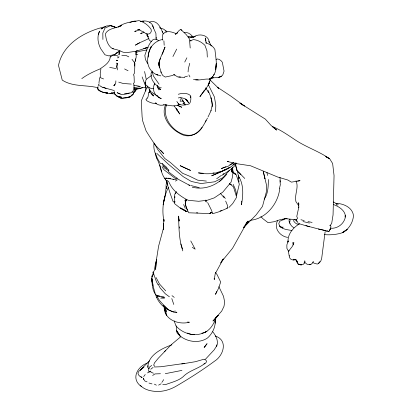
<?xml version="1.0" encoding="UTF-8"?>
<svg xmlns="http://www.w3.org/2000/svg" width="412" height="412" viewBox="0 0 412 412"><rect width="100%" height="100%" fill="white"/><g stroke="black" fill="none" stroke-linecap="round" stroke-linejoin="round"><path stroke-width="0.62" d="M176.63 325.835L176.619 330.558L177.042 332.896C184.004 341.543 198.306 344.447 207.633 337.892C212.669 333.323 215.795 326.562 215.234 319.691M215.208 323.245L215.229 319.609M148.397 368.271L147.882 367.247L147.893 365.64M268.367 179.488C268.284 186.178 268.212 193.573 264.195 199.228M180.229 101.707L180.271 99.323M215.62 111.683L215.806 105.101L214.379 96.882L208.91 85.866L208.06 84.98M178.272 94.266C182.125 92.994 187.352 92.654 190.535 95.574C191.086 98.288 191.101 101.532 189.335 103.839C186.044 105.178 181.548 105.832 178.365 103.814L177.654 102.624M212.17 106.862C212.819 101.053 210.316 95.574 208.05 90.393M163.646 223.603L163.281 229.747L163.883 219.349L164.141 220.569M145.451 83.574L145.879 80.093L147.032 78.744L151.554 75.504M134.508 66.049L134.358 62.454L132.005 59.307M149.726 89.038C148.933 92.118 151.714 94.188 153.753 95.945L151.57 93.653L153.619 95.883L152.955 94.791M174.837 197.817L174.904 196.576M216.624 344.859L216.558 346.095L214.085 349.942L204.996 359.733M236.745 170.002L236.802 168.992L235.525 164.197M115.87 80.84L115.741 82.936L114.479 85.449L114.696 85.763L113.377 85.516M117.235 69.927L117.513 67.583M148.82 368.441L148.68 370.579L149.046 371.984L147.511 372.917M294.894 259.648L293.04 260.039L290.661 259.091L289.487 257.67L289.245 255.595M156.421 259.859L155.582 269.417L156.421 259.859L158.599 246.16L163.327 228.681M241.525 203.616L241.437 204.821C243.255 195.226 243.95 184.252 238.265 175.77M241.617 202.416L241.71 201.21M188.068 71.92L188.325 68.814L189.757 63.304M345.06 217.093L345.22 215.265M114.696 85.763L114.835 84.161L114.479 85.449M135.466 58.803L135.249 61.275L136.181 57.144L136.125 53.107L135.198 51.418M325.083 231.997L321.628 258.808L320.665 261.301L318.852 263.273L317.286 264.082L313.841 263.103L312.888 262.176M159.568 61.27L159.094 65.848L161.329 72.564M304.823 260.724L304.674 262.176L304.087 263.036L304.628 261.991L305.163 261.826M157.291 85.423L157.168 86.535L158.038 88.302L160.428 89.481L160.685 89.172M166.263 186.301L164.862 197.636M110.292 56.516C110.195 61.754 105.487 65.189 101.522 67.877M117.245 63.227L116.73 67.532L117.317 63.33L116.215 63.154M117.987 56.609L117.822 58.01L119.037 56.82M152.079 277.024L152.296 275.283L153.805 273.954L153.032 272.116L154.222 270.818L155.726 262.351L156.761 259.514M98.978 82.74L99.483 78.78L100.353 76.38L100.667 77.363M190.694 97.68L190.844 96.547M152.064 276.967L152.296 275.283L151.662 278.713L152.697 285.567L151.796 279.341L152.311 285.655L153.31 290.202L154.773 293.457M157.734 295.831L157.544 297.237C159.938 302.166 164.615 305.513 168.07 309.649L163.039 305.21M119.459 51.454L118.975 54.858L119.413 51.582M166.7 181.089L166.031 185.421L166.412 188.778L166.335 187.542M148.268 57.139C147.965 48.554 154.16 41.097 162.488 39.48L162.704 34.562L164.599 32.599C168.523 30.395 172.659 32.357 176.444 33.712L177.402 32.785L175.414 34.361C177.608 33.233 178.283 30.164 180.837 29.53L186.234 34.587L189.463 38.924L190.2 47.993M151.997 72.27L152.213 71.034M101.028 68.078L100.229 73.47L100.332 75.798M154.093 143.041C152.749 150.184 156.678 157.508 160.381 163.435L162.22 163.698M98.154 86.18L98.494 84.537L99.143 83.621M279.799 188.274C278.301 203.755 265.668 219.359 249.605 220.332M205.454 201.777L205.82 200.165M111.24 92.494L114.031 92.782L114.242 92.247L114.824 93.236L114.464 91.51M279.475 188.269L280.33 184.818L279.964 180.518M210.867 110.885L212.309 105.184L211.16 97.953M149.062 368.725L149.463 367.133L151.683 365.429M146.966 88.214L147.537 86.01L141.316 100.894L142.114 116.931L142.753 121.133L146.08 130.892L149.314 136.068L155.298 145.153L163.574 153.573L160.768 150.365M298.87 206.829L296.779 216.449L297.557 218.319L296.336 219.859L297.129 221.95M215.95 317.214C214.317 323.508 210.475 329.842 204.409 332.628M238.167 178.324L238.563 176.83L237.523 171.639L235.005 164.347M137.098 50.243L135.831 53.89M236.488 195.911L239.31 184.143L236.169 174.58L233.558 172.994L235.695 174.637M216.661 346.374C218.87 341.224 215.94 335.775 212.757 331.753M330.311 229.572L330.759 227.985M210.872 78.028L208.59 84.254M166.706 104.622C158.558 123.198 189.319 148.346 202.174 127.349M215.981 317.472L215.476 319.006L216.171 317.225M156.807 297.495L157.441 295.605L158.11 296.599M98.401 34.443L99.555 31.085C96.722 36.967 97.948 43.806 101.074 49.301M165.789 104.36C160.253 115.808 169.626 127.993 179.524 133.251C191.276 140.641 201.432 131.114 206.041 120.381M156.344 260.806L156.756 259.642M203.471 91.897L203.832 90.887M277.58 220.739C273.362 228.176 280.072 236.375 287.674 237.4M133.287 93.586L135.157 88.467L133.874 88.415M162.354 54.312L165.027 47.009L159.593 59.982L159.094 65.848L158.605 62.887L160.546 58.478M114.031 92.782L114.242 92.247M186.358 199.877C183.634 204.192 186.976 208.786 188.717 212.788L209.95 213.596L210.795 212.335L211.717 212.618M209.847 81.215C208.008 87.231 203.332 91.598 199.902 96.686L203.327 91.912M207.627 202.519L211.227 209.703L212.767 213.689L219.581 211.608L226.955 208.364L227.47 207.148L227.434 205.341L225.658 201.061M168.451 187.362C163.193 197.827 161.545 210.094 164.069 221.522M208.034 116.982L211.16 110.442M185.431 201.803L186.476 199.526M216.8 291.5L215.461 294.369L218.514 288.405L220.688 282.029L217.119 274.696L215.316 272.317M172.932 56.542L176.681 49.121M184.751 62.052L186.883 57.814M205.433 121.988L207.457 118.095M236.473 163.399C233.022 168.822 227.141 171.783 221.991 175.327M213.617 75.164L214.214 74.139M329.224 230.885L330.851 228.253C337.917 228.742 344.447 223.469 345.467 216.465C345.065 210.254 338.679 206.407 333.385 204.496M150.02 91.073L149.026 92.633L150.138 91.098L148.835 92.453L147.96 97.108L146.698 98.489L147.362 98.298M133.225 92.999L133.879 92M209.95 213.596L210.795 212.335M161.849 382.403L163.703 379.648M245.207 224.854L247.73 221.12L232.564 248.261L220.456 263.01M175.708 193.053L174.637 194.613L174.467 203.559L180.796 208.56L185.833 211.212L187.362 211.397M289.219 256.007L288.4 251.402L292.335 246.412L293.874 242.622L293.334 245.022L292.896 242.575L293.529 244.682M143.69 376.609L145.23 374.498M221.836 260.889L223.33 258.87L215.203 273.8L214.266 279.604L214.173 278.358M146.61 35.355L147.249 34.51M329.657 225.539L330.218 225.41L331.686 223.458L333.056 214.894L334.055 175.584L332.633 163.507L329.677 158.78L325.526 156.431M204.012 91.17L206.098 88.529M175.074 193.47L176.563 191.611M243.513 227.748L248.925 221.084L243.925 226.95M134.358 62.454L135.115 61.532M180.842 336.671L171.268 344.674L158.249 358.286L154.433 362.946L153.686 365.135L154.685 366.206M214.781 319.357L218.308 315.185L212.963 321.046L221.723 311.075L224.015 306.281L224.658 302.053L223.536 296.377L218.901 286.706M210.058 213.437L211.057 212.273L212.221 213.225M318.378 263.314L319.877 261.635M229.536 170.254L222.949 177.598L214.637 181.805L201.051 183.556L191.297 181.455L183.247 176.691L168.276 164.084L156.864 153.413M153.115 274.716L153.805 273.954M243.647 227.563L256.099 214.915L262.48 206.433L266.27 192.229L266.574 185.4L263.222 171.294L264.957 178.669L264.386 176.053L264.576 177.778M184.756 200.865L186.193 199.32L188.521 200.335L198.682 201.283L207.36 200.227L214.245 197.884L222.794 192.126L231.07 182.135L232.275 177.716L232.996 172.463L232.62 167.838M304.947 262.562L303.134 264.489L300.868 264.921L299.205 264.561L297.897 263.845L297.078 262.573L296.516 260.173M133.385 93.081L136.001 90.357L133.406 92.885M228.887 207.53L232.687 203.59L236.653 197.219L233.434 186.827L229.33 183.489M192.239 187.182C205.506 190.555 218.581 184.607 226.801 174.122M149.417 360.886L140.193 370.244L143.948 367.01L138.932 371.222L138.329 372.257L137.948 373.143L138.52 374.915L139.869 376.305L142.13 377.722L140.93 376.619M235.937 162.776C226.064 172.185 211.629 175.558 198.424 172.875L203.255 173.298M149.046 371.984L150.699 371.052M219.632 181.414L222.274 178.906M97.943 87.164L97.551 87.499L97.448 86.994L97.309 88.389L98.581 90.475L103.324 92.54L107.589 93.009M151.029 47.375L150.143 48.122L151.158 46.711C148.006 53.761 145.405 62.825 150.473 69.649C154.083 75.334 161.303 75.571 156.066 74.526M117.482 52.422L114.649 54.796L112.244 55.672L110.179 57.021M164.208 351.755L165.65 350.602M150.761 369.24L153.125 367.401M299.395 223.84C292.911 227.841 287.591 234.134 287.988 242.168L288.179 240.85L286.855 244.96L286.906 248.405L288.663 251.485M116.838 96.027L121.622 97.263L116.838 96.027L121.267 98.416L129.924 96.866L133.153 94.384M313.527 261.522L313.084 261.847C312.121 265.359 307.28 265.467 305.266 262.779M288.4 251.402L289.136 250.867M216.676 178.726L221.347 175.378M222.907 174.261L223.948 173.514M211.933 77.461C218.798 70.241 215.754 58.607 214.946 49.625C213.184 45.814 209.487 44.3 205.933 42.74L206.201 43.275L205.526 37.945L205.681 41.102M149.211 33.866L150.54 32.934L151.333 31.204L151.096 29.355C148.284 25.111 143.896 21.98 139.024 20.6C131.691 21.795 124.28 22.506 118.012 27.032L120.958 25.889M81.792 78.62C87.478 74.387 93.993 71.436 100.513 68.716M152.656 375.487L154.907 373.926L160.443 373.725M204.821 363.446C198.09 368.951 188.964 370.465 182.913 376.908C177.799 381.157 171.284 382.326 165.32 384.715L162.781 384.53M210.347 78.471L209.327 79.15C204.728 78.604 200.309 80.422 195.71 79.98M211.876 77.456L212.896 76.776L211.619 78.223L209.327 79.15L210.424 78.481M175.419 181.11L177.356 179.838M232.929 164.805L234.011 164.11M226.955 208.364L227.707 207.88M135.043 31.358L136.027 30.735M131.423 95.27L133.127 94.188L129.965 96.877L126.489 97.86L122.415 98.164M116.431 52.968L120.005 50.769M233.805 162.74L227.996 166.304L221.347 168.56L225.941 166.664M119.856 51.315L114.68 54.415L108.948 55.919L104.952 54.796L101.378 49.62M229.896 164.764L233.223 162.858M139.534 42.822L135.368 45.166C139.637 42.343 144.53 40.876 148.984 38.383M142.011 32.842L140.585 33.604L143.927 32.424M224.262 170.367L230.061 167.267L220.868 171.969L211.686 175.8L224.962 169.893L223.155 170.47M147.342 363.018C137.15 366.747 130.676 378.937 141.27 386.461M158.594 385.107L161.128 383.783M129.255 92.855L127.653 93.673L121.844 94.678L117.137 92.7L120.16 94.003M102.567 28.232L101.022 28.974L106.636 25.946L110.802 25.539L116.354 27.707L114.031 26.605L110.37 25.621L116.354 27.707M110.802 25.539L105.029 28.037L102.83 33.001L102.907 39.449M142.665 87.437L140.327 88.374L134.302 89.831M203.966 363.992L205.166 363.518L206.345 362.086L206.618 361.092L205.727 360.196M216.094 59.426L217.268 58.962L219.107 59.333L220.961 60.626L222.331 62.258L224.04 71.055L223.855 71.77L222.722 75.041L220.796 76.684L218.169 77.502L221.234 76.416C217.938 78.146 214.374 77.322 210.862 78.229M178.968 104.56C174.116 107.429 168.642 104.766 163.502 104.823M129.893 22.459L134.219 21.11L136.022 21.27M134.549 31.672L139.756 29.829M284.733 218.983L279.799 221.234L278.759 223.644C279.846 229.288 287.38 229.705 291.959 230.483M121.792 25.441C116.56 28.371 108.624 27.841 105.472 33.635C105.905 39.181 107.429 45.418 112.399 48.662L117.678 49.955L123.265 52.247L127.241 52.556L136.516 51.145L147.908 47.365M213.509 77.672L211.917 78.203L210.779 78.095M136.413 52.298L139.416 51.34L146.888 49.95M309.505 264.756L311.019 264.298M147.996 47.349L143.814 48.559L147.918 47.488M184.602 76.967L187.537 76.107M220.07 210.99L221.877 210.47M177.114 178.072L175.378 178.55L163.878 169.677L161.998 166.783M178.298 97.958L180.286 97.469L184.854 98.617L187.213 100.456L185.539 99.081L188.737 102.995L187.929 101.481M134.791 89.177L139.678 88.008M294.92 259.339L293.735 259.622L295.425 259.508M201.911 333.19L204.172 332.654L206.973 331.336C201.092 334.549 193.784 336.135 187.512 333.056M217.119 172.551L219.493 172L218.308 172.18M171.866 344.88C162.081 348.233 147.805 355.257 147.882 367.247M164.131 104.823C161.226 105.771 157.878 105.178 155.576 103.139M181.939 370.398L165.31 373.674M125.439 97.829L129.924 96.866M134.75 89.26L145.488 87.22M173.287 75.334L165.248 77.059L162.807 75.535L160.639 71.75M181.738 363.966L195.468 361.685L203.976 359.223L204.975 359.501M133.787 87.715L140.461 86.448L133.838 85.171M228.387 161.267L227.228 161.478L237.611 163.832L250.614 165.789L277.611 176.995L287.756 179.993L291.438 182.145L300.054 180.677L297.737 180.997M287.143 218.551L279.408 219.915L274.274 221.697L268.063 222.676L262.918 218.715L260.837 216.578M146.507 99.246L145.956 99.338L146.626 100.636C149.695 102.403 152.795 103.901 156.472 103.221M294.992 259.601L293.437 259.854L295.852 259.756M149.34 22.13C157.23 18.988 160.927 28.093 163.24 33.794M173.55 311.317L175.435 311.024M212.968 172.994L214.152 172.813M105.57 26.626C85.475 31.029 62.933 43.559 58.504 65.4L62.238 80.088C72.327 86.814 85.423 84.872 96.779 87.483M184.689 363.384L160.896 366.747L154.526 366.994M198.198 79.743L193.486 79.47M148.835 33.985L146.028 33.82L142.959 31.461L141.496 31.096L139.57 29.855L137.675 29.458L139.797 29.607M111.245 93.416L112.45 93.297M283.245 227.125L281.185 227.316L279.532 226.003L281.592 227.553L282.771 227.898M140.662 21.46C146.219 19.843 152.558 21.882 153.655 28.176M192.013 334.57L194.382 334.359M161.288 87.756L160.294 87.838C154.84 84.939 150.395 79.634 151.101 73.166L151.518 72.409L152.327 72.208L153.449 76.086L159.073 84.172M153.501 88.74C150.55 88.997 147.733 86.783 145.802 84.841M140.78 21.537L143.953 21.321L140.899 21.321M124.532 93.812L127.653 93.673L130.836 92.824L132.885 91.351L134.049 88.41L133.952 84.697L133.328 83.502L134.24 82.683L134.188 79.073L134.024 75.818L133.478 74.85L134.559 72.95L134.899 63.407M149.438 371.876L150.972 371.84L151.374 372.422L153.418 373.19M167.107 178.144L165.66 178.123L173.581 179.302M160.675 298.103L164.481 298.159M191.132 40.891L189.989 40.865L193.532 39.552C197.868 40.082 201.839 42.22 204.908 45.294L206.994 50.975L207.308 57.098M131.284 84.084L123.178 83.476L118.723 82.137M172.999 179.4L176.48 179.483M184.097 32.486C187.954 31.894 191.096 34.345 193.197 37.322M184.725 77.399L177.953 77.008L173.57 74.479L174.915 74.974M168.245 178.18L170.558 178.417M112.399 48.662L113.501 48.698M300.405 264.751L301.785 264.834M121.823 55.26L126.082 55.527L128.827 56.856M296.486 219.756L284.373 218.581M113.923 93.823C108.49 93.498 102.248 93.179 98.097 89.275L97.932 87.38M181.306 101.11L183.129 101.234M196.503 212.793L197.755 212.88M163.986 296.872L160.788 296.63L156.519 295.517L159.985 296.135M160.819 75.885L157.636 74.922M178.798 76.92L180.533 77.065M324.527 234.649C330.846 235.128 337.201 234.541 343.206 232.456C348.985 228.83 352.971 222.48 353.496 215.661C352.414 207.148 342.99 203.286 335.322 203.327M295.358 259.416L293.478 259.236L296.439 260.224M206.407 181.079L197.745 180.183L189.613 176.192L182.696 173.354L170.238 162.359L164.795 158.481L157.729 149.53L154.546 143.659M187.599 322.024L189.396 322.215C178.602 325.156 163.641 319.604 164.192 306.61M107.522 92.968L103.803 92.515L107.46 93.009M109.896 93.339L111.116 93.503M191.271 37.286L188.191 36.828L192.383 37.291L195.247 36.519L193.583 37.034C198.811 33.042 208.879 34.768 209.214 42.451M300.034 264.556L297.897 263.845M113.949 55.229L117.744 55.872M161.525 297.073L164.8 297.629M109.669 67.398L116.277 68.655M317.683 228.784L310.025 226.785M308.027 221.589L312.095 222.444M135.646 54.24L137.835 54.724M155.216 102.933L156.055 103.124M318.296 229.005L329.142 231.42L331.016 226.78L330.218 225.41M101.877 87.153L114.304 90.542M303.067 221.548L309.453 223.067M174.513 202.127L173.169 201.792L170.156 193.429L168.019 186.677L166.834 180.389M299.89 264.622L298.86 264.365L299.205 264.561M188.732 184.998L189.968 185.307M191.199 185.616L199.223 187.635M318.244 228.928L324.841 230.437L325.181 230.936M175.795 312.038L176.969 312.363L173.885 312.296L166.706 309M309.633 226.847L299.617 223.86L297.459 222.738M300.935 219.73L304.19 220.647M160.304 89.121L159.31 88.832L157.842 87.081L157.642 86.041M191.693 334.446C185.539 333.432 180.059 330.542 175.919 325.902L174.209 320.912M305.879 225.57L309.433 226.61M299.081 224.581L296.604 223.855L295.11 222.784L293.808 221.285L293.694 220.039M148.964 383.031L151.987 383.927M229.772 184.164L231.585 184.736M155.736 153.073L155.983 156.086L156.833 156.359M338.283 204.316L336.11 203.616L337.191 205.356M175.1 201.782L174.122 201.453L174.951 202.091M159.398 27.712L163.77 29.221L166.932 31.791M325.382 230.916L326.587 231.333M151.508 41.519C148.619 40.855 148.305 37.451 147.408 35.154L148.16 37.018L146.729 33.604M327.231 230.947L328.838 231.559M147.063 381.857L144.906 381.033L143.752 379.205M101.713 86.705L100.07 86.067L99.704 84.954M102.804 87.133L106.09 88.41M100.822 77.853L103.561 78.934M173.174 311.663C164.888 309.572 157.894 302.66 155.545 294.467M215.219 335.991C228.325 340.204 223.639 355.505 214.534 361.19C202.313 370.228 189.438 378.422 176.331 386.09C170.002 389.757 162.786 391.915 155.432 391.4L155.077 391.374C149.731 390.952 143.86 389.381 140.229 385.235M177.201 105.364L181.821 107.264L177.752 105.338M333.195 201.983L335.234 202.853M232.45 172.185L235.551 173.581M121.252 98.247L117.281 96.387L114.727 93.869M297.433 221.332L294.41 219.462M156.967 295.363L155.545 294.621L153.64 288.039L152.878 283.796M114.139 93.668L116.256 95.481M326.278 157.003L329.677 158.78C319.264 151.492 307.007 147.491 296.316 140.616C288.539 135.512 280.933 129.971 272.25 126.474L276.643 130.094L271.07 125.439L265.318 119.104L239.877 103.093L244.481 106.049L230.952 96.192L217.304 87.169L218.597 88.405M124.589 68.953L128.044 70.756M154.387 384.144L156.364 385.179M190.19 185.647L178.52 179.421L168.75 172.031L168.426 169.893L168.776 170.918L164.512 168.044L162.951 166.098M178.365 103.814L180.07 104.772M187.063 211.629L180.466 207.911L186.049 211.279M156.05 95.198L150.792 91.629L149.026 88.92L148.85 87.401M192.306 247.36L195.175 249.172L190.761 240.938M158.718 40.757L156.967 39.593L155.046 39.119L153.223 39.475C148.753 43.487 146.765 49.806 144.833 55.347L145.421 59.472L147.604 63.499M180.837 29.53L181.934 30.272M191.544 36.148L193.032 37.193M183.84 209.77L185.833 211.212M162.199 164.584L166.783 168.606M169.409 296.815L165.263 293.746L160.165 287.993L158.203 284.218M293.952 227.867L291.861 226.26L289.986 223.881L288.941 220.533M172.02 295.667L174.235 297.371M162.199 163.507L166.314 167.009L168.935 170.671M176.805 101.548L177.67 102.372M238.126 171.876L240.891 174.518M209.806 79.676L218.453 88.183M208.58 82.997L209.425 83.832L208.915 83.275M180.698 97.999L181.821 99.117M162.112 31.482L162.802 32.182M236.627 170.187L244.774 178.458M160.057 89.09L160.428 89.481M220.605 193.568L224.035 197.636L223.438 195.952L225.328 198.507M165.686 290.846L159.526 284.028L156.06 277.539M165.516 179.431C160.407 173.406 160.711 164.599 156.431 157.992M290.192 223.376L289.363 222.423L289.183 221.393M169.049 182.248L167.89 180.889L166.16 180.765L164.764 178.175M152.157 25.796L152.903 26.749M176.717 109.216L179.771 114.011L174.08 105.781M148.299 368.297L148.66 368.786M280.593 226.183L281.592 227.553M157.976 96.398L158.615 97.284L161.262 98.684C154.618 95.878 151.868 90.424 154.454 83.734L154.469 84.97M182.104 99.755L184.411 103.031L182.475 99.951M298.772 205.732L295.95 201.695C294.183 194.706 299.163 187.563 296.007 180.827M238.352 176.532L239.351 178.097M205.748 87.797L208.606 92.736M176.372 108.675L177.716 110.792M189.942 76.915L188.845 74.912M190.988 36.58L191.549 37.497M162.488 39.48L162.936 40.237M166.376 31.75L165.866 30.838L166.412 31.94M157.981 284.62L156.467 281.829L153.032 272.116L153.084 275.113M208.838 41.221L211.356 46.041M158.151 88.286L158.981 89.955M296.202 259.921L297.474 262.49L296.712 260.348M169.301 182.784C172.35 190.251 179.344 195.463 186.193 199.32L185.184 203.796L187.378 210.099M164.259 306.858L166.154 310.88L164.326 306.796M153.14 27.264L155.921 33.444L156.097 38.347M233.187 184.38L235.37 189.304L236.72 194.531M155.983 156.086L156.792 157.935M145.745 86.628L142.135 76.92M183.639 204.532L185.24 208.333M176.238 108.644L176.846 110.128L176.233 108.356M164.125 306.852L166.216 312.188L166.18 310.967M179.004 221.151L178.684 216.079L178.69 218.473L179.55 220.796M182.799 250.887C179.241 240.52 178.911 229.422 178.69 218.473M171.794 298.571L173.797 304.468M180.858 243.956L182.552 248.972M210.841 97.799L211.789 100.724M161.586 171.438L159.82 164.934M132.746 91.912L133.107 93.024M145.637 83.919L145.117 82.132L145.817 91.114M205.954 200.067L206.484 202.065M289.317 219.411L289.404 219.776M143.464 378.752L143.325 378.149L143.577 379.498M187.089 100.25L187.3 101.218L187.069 100.147M166.453 180.487L167.463 185.199M144.576 71.492L146.162 78.96M266.971 172.566L267.506 175.476M152.445 281.365L152.661 282.581M298.952 204.486L298.633 202.694L298.788 207.674M158.605 62.887L159.429 67.578M238.357 177.536L239.042 181.98M232.25 167.499L232.996 172.463L232.353 167.416M152.121 279.547L151.956 278.368L152.347 282.637M279.964 177.315L280.309 182.053M179.359 226.858L179.436 228.13M163.919 40.973L164.177 45.248M231.709 168.199L231.838 172.046L231.729 168.4M136.635 50.903L136.655 52.046M290.017 219.452L290.027 221.362M283.09 218.736L283.096 219.977M156.163 37.384L156.163 39.475M216.218 63.664L215.564 69.813L216.218 63.664M163.487 203.018L163.173 204.831L164.81 196.807L163.487 203.018M156.977 95.836L157.296 95.599L156.977 95.836M205.145 346.106L204.131 347.491L207.066 343.706L205.145 346.106M347.156 229.438L342.645 232.461L347.156 229.438M117.678 60.543L116.256 60.234L117.678 60.543M185.245 104.251L183.046 103.556L185.245 104.251M190.447 170.403L180.219 165.717L190.447 170.403M180.518 336.758L176.619 330.558L180.518 336.758M166.592 315.613L164.831 309.541L166.592 315.613"/></g></svg>
